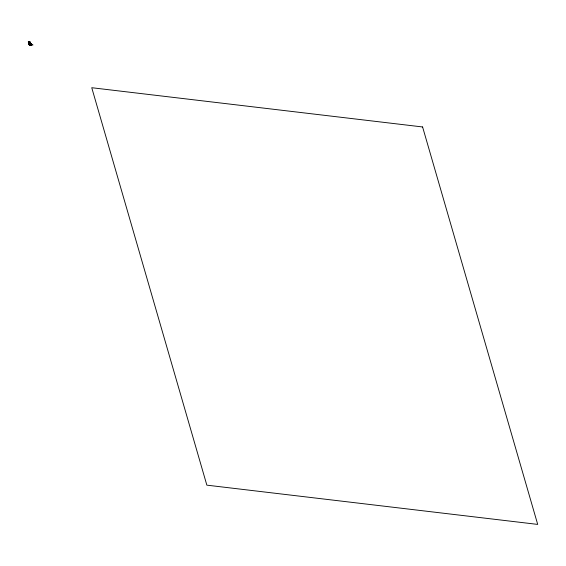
<?xml version="1.0" encoding="UTF-8"?>
<svg xmlns="http://www.w3.org/2000/svg" width="566" height="566" viewBox="0 0 566 566"><rect width="100%" height="100%" fill="white"/><g stroke="black" fill="none" stroke-linecap="round" stroke-linejoin="round"><path stroke-width="0.85" d="M29.538 44.792C29.085 45.825 28.236 41.969 28.342 41.806C30.911 40.759 31.321 46.596 30.345 44.841M30.677 45.202L31.555 45.33L31.073 43.801L31.477 43.844C31.816 48.315 29.948 40.073 29.757 42.358M28.3 41.863L29.941 41.771L29.651 42.167M28.442 42.337L28.427 41.7M28.689 42.287L28.972 41.651M28.916 42.075L29.609 43.207L30.118 43.009M29.043 42.153L29.227 41.686M28.633 43.009L28.958 42.634M29.22 43.002L28.725 43.327M29.482 41.714L30.012 43.257M29.326 42.231L29.708 41.742M29.368 42.379L29.701 41.948M28.852 43.752L30.585 43.731L30.536 44.141M28.908 43.95L29.128 43.561M29.913 42.896L29.828 41.976M29.135 44.742C30.253 44.601 29.637 45.86 28.746 42.804M29.871 43.235L30.069 42.853M29.213 44.884L29.029 43.547M29.39 45.054L29.616 44.445M29.425 45.075L29.651 44.58M30.09 43.964L30.748 45.004M30.125 44.091L30.345 43.702M30.585 43.724L28.916 43.752M30.359 44.884L30.182 43.688M30.458 44.636L30.833 44.813M28.88 41.934L29.375 42.054M29.34 44.636L29.298 43.582M31.342 44.749L31.639 45.117L31.272 43.823M30.069 43.9L30.451 44.99M32.814 45.018L32.58 44.544A2.016 0.828 -83.2 0 0 32.814 45.018M29.015 42.089L28.618 42.04L29.333 43.172L29.022 42.089M422.597 126.961L91.749 87.716L206.852 485.154L537.7 524.406L422.597 126.961"/></g></svg>
